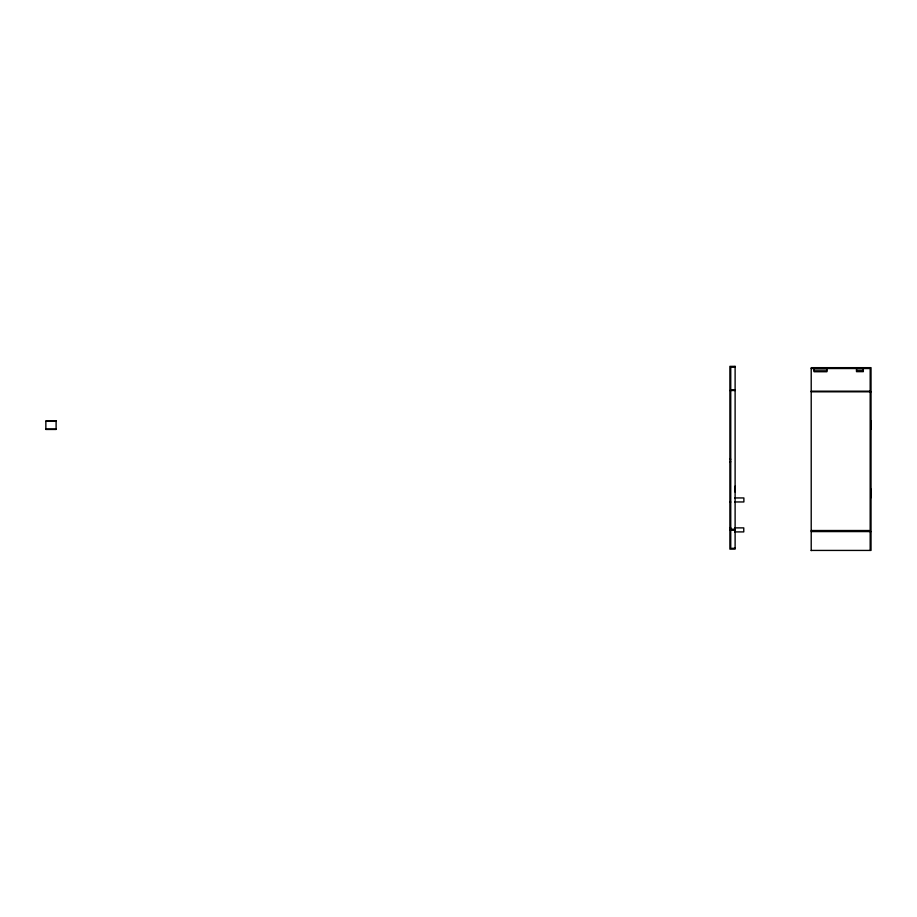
<?xml version="1.0" encoding="UTF-8"?>
<svg xmlns="http://www.w3.org/2000/svg" width="917" height="917" viewBox="0 0 917 917"><rect width="100%" height="100%" fill="white"/><g stroke="black" fill="none" stroke-linecap="round" stroke-linejoin="round"><path stroke-width="1.38" d="M735.113 492.074L735.113 486.159M735.113 367.201L730.746 367.201L730.746 548.332L735.113 548.274M811.213 368.519L870.176 368.519L870.176 530.519L811.213 530.519M814.067 368.726L826.928 368.726M856.501 368.703L863.333 368.703M814.067 370.835L826.893 370.835M856.501 370.755L863.333 370.755M730.746 389.885L735.113 389.885M729.886 390.516L735.113 390.516M811.213 391.181L870.176 391.181M811.213 391.811L871.024 391.811M45.85 421.316L56.109 421.316M45.85 429.053L56.109 429.053M729.886 459.222L730.746 459.222M729.886 461.79L730.746 461.79M734.689 497.942L743.882 497.942L743.882 501.954L734.689 501.954M729.886 502.046L730.746 502.046M729.886 527.688L730.746 527.688M734.643 527.883L743.767 527.883L743.767 531.906L734.643 531.906M730.746 529.212L735.113 529.212M729.886 530.278L735.113 530.278M811.213 531.585L871.024 531.585M811.213 550.429L871.024 550.429L871.024 367.66L811.213 367.66L811.213 550.647M871.15 420.892L871.15 429.316M871.15 489.208L871.15 497.633M870.852 423.86L870.852 426.394M870.852 492.188L870.852 494.71M870.176 531.585L870.176 549.581M735.113 366.353L729.886 366.353L729.886 549.134L735.113 549.134L735.113 366.353M826.928 367.866L814.067 367.866L814.067 371.74L826.893 371.74L826.928 367.866M863.333 367.843L856.501 367.843L856.501 371.66L863.333 371.66L863.333 367.843M56.109 420.914L45.85 420.914L45.85 429.454L56.109 429.454L56.109 420.926"/></g></svg>
